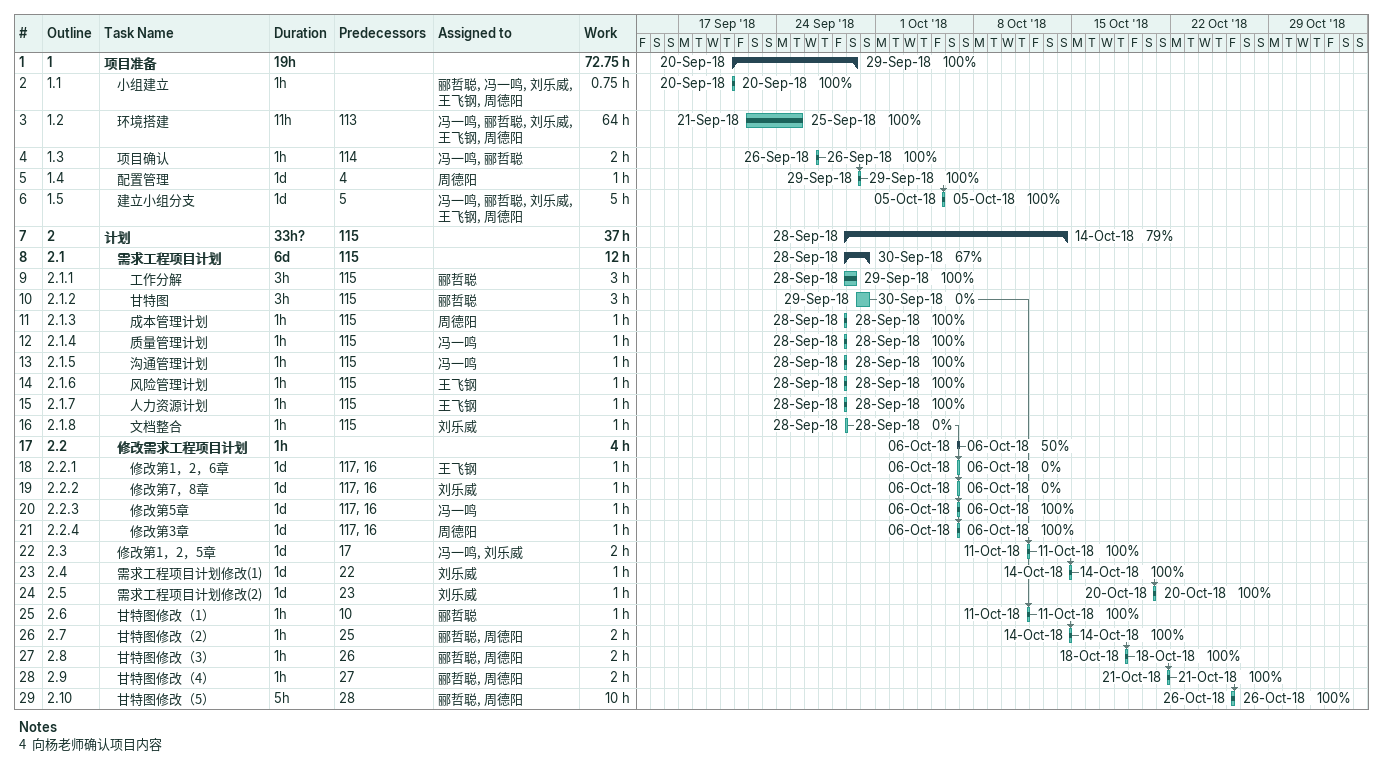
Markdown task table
| ID | WBS | Task | Duration | Start | Finish | Predecessors | Resources | % complete | Work (h) |
|---|---|---|---|---|---|---|---|---|---|
| 1 | 1 | **项目准备** | 19h | 2018-09-20 | 2018-09-29 |  |  | 100 | 72.75 |
| 2 | 1.1 | 小组建立 | 1h | 2018-09-20 | 2018-09-20 |  | 郦哲聪, 冯一鸣, 刘乐威, 王飞钢, 周德阳 | 100 | 0.75 |
| 3 | 1.2 | 环境搭建 | 11h | 2018-09-21 | 2018-09-25 | 113 | 冯一鸣, 郦哲聪, 刘乐威, 王飞钢, 周德阳 | 100 | 64 |
| 4 | 1.3 | 项目确认 | 1h | 2018-09-26 | 2018-09-26 | 114 | 冯一鸣, 郦哲聪 | 100 | 2 |
| 5 | 1.4 | 配置管理 | 1d | 2018-09-29 | 2018-09-29 | 4 | 周德阳 | 100 | 1 |
| 6 | 1.5 | 建立小组分支 | 1d | 2018-10-05 | 2018-10-05 | 5 | 冯一鸣, 郦哲聪, 刘乐威, 王飞钢, 周德阳 | 100 | 5 |
| 7 | 2 | **计划** | 33h? | 2018-09-28 | 2018-10-14 | 115 |  | 79 | 37 |
| 8 | 2.1 | **需求工程项目计划** | 6d | 2018-09-28 | 2018-09-30 | 115 |  | 67 | 12 |
| 9 | 2.1.1 | 工作分解 | 3h | 2018-09-28 | 2018-09-29 | 115 | 郦哲聪 | 100 | 3 |
| 10 | 2.1.2 | 甘特图 | 3h | 2018-09-29 | 2018-09-30 | 115 | 郦哲聪 | 0 | 3 |
| 11 | 2.1.3 | 成本管理计划 | 1h | 2018-09-28 | 2018-09-28 | 115 | 周德阳 | 100 | 1 |
| 12 | 2.1.4 | 质量管理计划 | 1h | 2018-09-28 | 2018-09-28 | 115 | 冯一鸣 | 100 | 1 |
| 13 | 2.1.5 | 沟通管理计划 | 1h | 2018-09-28 | 2018-09-28 | 115 | 冯一鸣 | 100 | 1 |
| 14 | 2.1.6 | 风险管理计划 | 1h | 2018-09-28 | 2018-09-28 | 115 | 王飞钢 | 100 | 1 |
| 15 | 2.1.7 | 人力资源计划 | 1h | 2018-09-28 | 2018-09-28 | 115 | 王飞钢 | 100 | 1 |
| 16 | 2.1.8 | 文档整合 | 1h | 2018-09-28 | 2018-09-28 | 115 | 刘乐威 | 0 | 1 |
| 17 | 2.2 | **修改需求工程项目计划** | 1h | 2018-10-06 | 2018-10-06 |  |  | 50 | 4 |
| 18 | 2.2.1 | 修改第1，2，6章 | 1d | 2018-10-06 | 2018-10-06 | 117, 16 | 王飞钢 | 0 | 1 |
| 19 | 2.2.2 | 修改第7，8章 | 1d | 2018-10-06 | 2018-10-06 | 117, 16 | 刘乐威 | 0 | 1 |
| 20 | 2.2.3 | 修改第5章 | 1d | 2018-10-06 | 2018-10-06 | 117, 16 | 冯一鸣 | 100 | 1 |
| 21 | 2.2.4 | 修改第3章 | 1d | 2018-10-06 | 2018-10-06 | 117, 16 | 周德阳 | 100 | 1 |
| 22 | 2.3 | 修改第1，2，5章 | 1d | 2018-10-11 | 2018-10-11 | 17 | 冯一鸣, 刘乐威 | 100 | 2 |
| 23 | 2.4 | 需求工程项目计划修改(1) | 1d | 2018-10-14 | 2018-10-14 | 22 | 刘乐威 | 100 | 1 |
| 24 | 2.5 | 需求工程项目计划修改(2) | 1d | 2018-10-20 | 2018-10-20 | 23 | 刘乐威 | 100 | 1 |
| 25 | 2.6 | 甘特图修改（1） | 1h | 2018-10-11 | 2018-10-11 | 10 | 郦哲聪 | 100 | 1 |
| 26 | 2.7 | 甘特图修改（2） | 1h | 2018-10-14 | 2018-10-14 | 25 | 郦哲聪, 周德阳 | 100 | 2 |
| 27 | 2.8 | 甘特图修改（3） | 1h | 2018-10-18 | 2018-10-18 | 26 | 郦哲聪, 周德阳 | 100 | 2 |
| 28 | 2.9 | 甘特图修改（4） | 1h | 2018-10-21 | 2018-10-21 | 27 | 郦哲聪, 周德阳 | 100 | 2 |
| 29 | 2.10 | 甘特图修改（5） | 5h | 2018-10-26 | 2018-10-26 | 28 | 郦哲聪, 周德阳 | 100 | 10 |

Notes
- 4: 向杨老师确认项目内容
